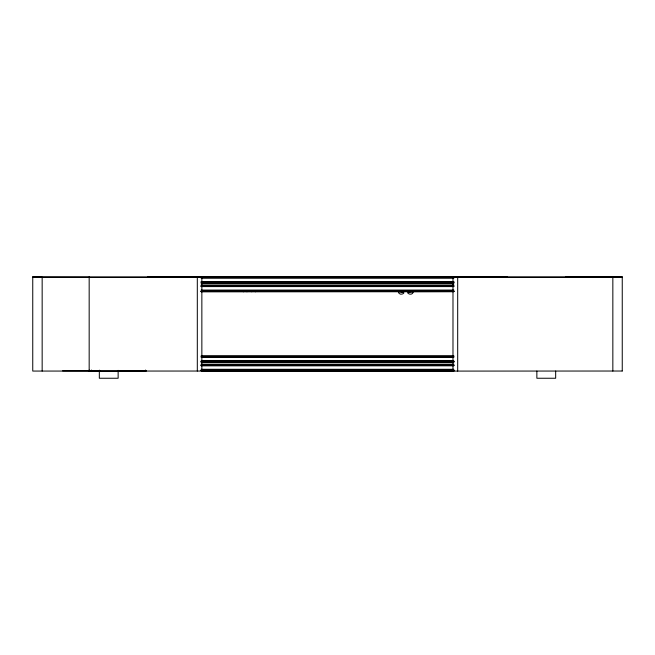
<?xml version="1.0" encoding="UTF-8"?>
<svg xmlns="http://www.w3.org/2000/svg" width="655" height="655" viewBox="0 0 655 655"><rect width="100%" height="100%" fill="white"/><g stroke="black" fill="none" stroke-linecap="round" stroke-linejoin="round"><path stroke-width="0.98" d="M453.858 371.008L32.75 371.066L32.75 277L89.17 277.065M42.157 371.066L42.157 277.229L32.75 277M89.17 371.049L89.17 276.975M197.311 371.066L197.311 277.229M201.855 371.066L201.855 277.229M453.612 276.983L452.99 276.983L452.982 371.09L622.086 371.025M457.689 371.09L457.689 277.253M565.83 277.032L612.843 276.983M612.843 371.09L612.843 277.253M622.25 371.09L622.25 277.188L565.83 276.975M247.524 291.197L246.943 291.778M413.223 292.22L412.478 293.505C410.095 295.741 404.823 291.917 409.801 292.269L409.899 291.311M401.744 291.311L401.834 292.269C406.812 291.917 401.548 295.741 399.165 293.505L398.42 292.22M251.307 277.27L251.815 276.975M256.58 291.033L255.294 291.778M413.018 291.475L411.733 292.22L408.253 292.22L407.672 291.115M242.727 277.171L243.464 276.975M32.75 277.163L34.011 277M622.25 277.245L89.17 277.204M452.982 370.828L453.612 370.82M32.914 277.163L37.45 277M622.25 277.049L621.62 277.049M147.948 276.836L507.06 276.836M617.55 276.983L622.25 276.991M34.126 277.163L620.875 277.049M147.948 277.171L507.06 277.171M147.948 277.335L507.06 277.335M201.142 277.499L453.858 277.499M201.142 278.244L453.858 278.244M201.142 281.724L453.858 281.724M201.142 282.01L453.858 282.076M453.858 282.207L201.142 282.223L453.858 282.305M201.142 282.739L453.858 282.739M201.142 283.312L453.858 283.312M201.142 284.99L453.858 284.99M201.142 285.572L453.858 285.572M201.142 286.006L453.858 286.038L201.142 286.104M201.142 286.3L453.858 286.235M201.142 286.587L453.858 286.587M201.142 290.067L453.858 290.067M201.142 290.812L453.858 290.812M201.142 291.197L398.608 291.197M403.726 291.197L407.811 291.197M412.928 291.197L453.858 291.197M201.142 291.36L453.858 291.262M201.142 291.475L453.858 291.475M201.142 291.573L453.858 291.557M201.142 291.778L398.608 291.696M403.726 291.696L407.811 291.696M412.928 291.778L453.858 291.696M201.142 355.984L453.858 355.984M201.142 356.181L453.858 356.181M201.142 356.729L453.858 356.729M201.142 357.474L453.858 357.474M201.142 360.954L453.858 360.954M201.142 361.503L453.858 361.454M201.142 361.535L453.858 361.535M201.142 361.969L453.858 361.969M201.142 362.551L453.858 362.551M201.142 364.229L453.858 364.229M201.142 364.802L453.858 364.802M201.142 365.269L453.858 365.334M201.142 365.351L453.858 365.465M201.142 365.531L453.858 365.531M201.142 365.826L453.858 365.793M201.142 369.297L453.858 369.297M201.142 370.042L453.858 370.042M201.142 370.493L453.858 370.493M201.142 370.591L453.858 370.591M89.17 370.771L91.52 370.771M453.858 370.787L201.142 370.787L453.858 370.927M62.569 370.836L100.354 370.845M117.638 370.845L146.098 370.845M146.098 371.033L89.17 371.008L89.17 370.034M455.34 277.253L452.99 277.245M255.294 276.975L256.04 277.171M246.943 276.975L247.451 277.27M251.815 291.778L251.233 291.197M243.464 291.778L242.178 291.033M398.617 291.475L399.902 292.22L403.382 292.22L403.963 291.115M555.669 371.074L555.669 378.246L536.863 378.246L536.863 371.074M507.06 277.499L507.06 276.754L147.948 276.754L147.948 277.499M145.59 370.034L145.59 371.008M118.137 370.37L118.137 378.246L99.331 378.246L99.331 370.165M91.52 370.034L91.52 371.008M453.858 361.241L201.142 361.241L453.858 361.306"/></g></svg>
